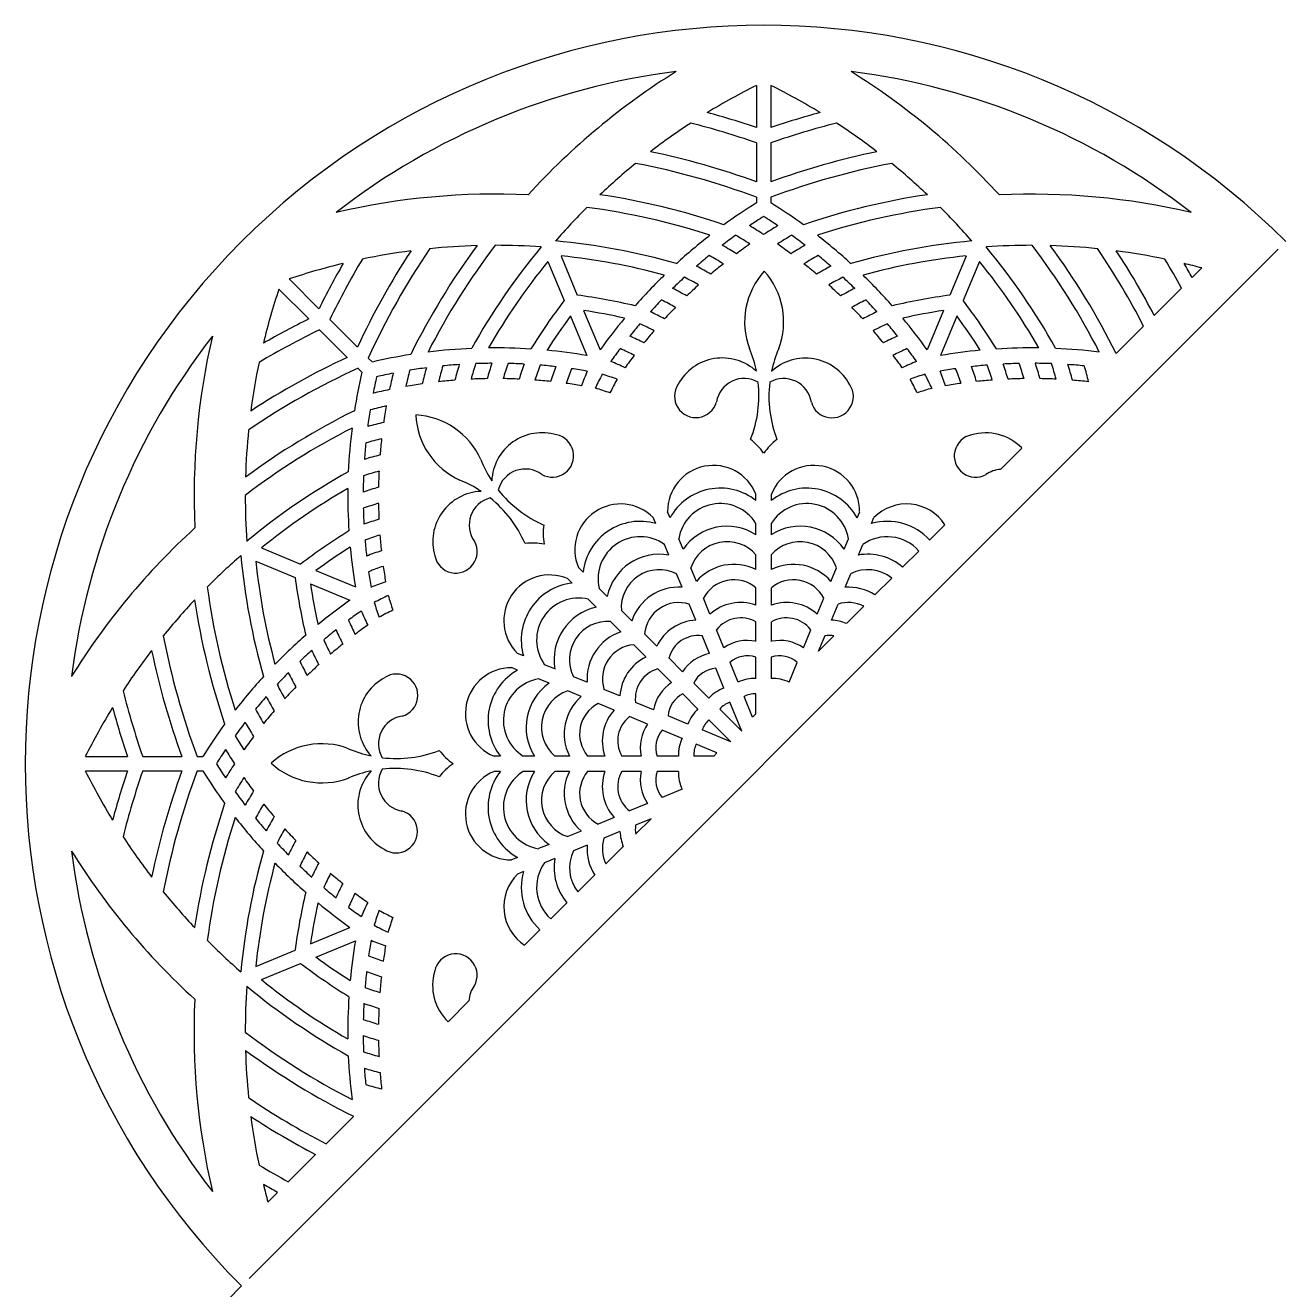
# Model space of a CAD drawing. Extents: x 49 to 296, y -10 to 237.
# Drawn here: x 48.9 to 172.7, y 113.3 to 237.4 of the extents above; entities that cross this region are included whole.
import ezdxf

# ---------------------------------------------------------------- set-up
doc = ezdxf.new("R2010")
doc.units = 0
doc.layers.get('0').update_dxf_attribs({"linetype": 'CONTINUOUS'})

msp = doc.modelspace()

# ---------------------------------------------------------------- linework, layer by layer
for p, q in [((120.7, 231.51), (120.7, 227.37)), ((122.11, 231.51), (122.11, 227.37)), ((120.7, 225.88), (120.7, 222.03)), ((122.11, 225.88), (122.11, 222.03)), ((120.7, 220.53), (120.7, 219.99)), ((122.11, 220.53), (122.11, 219.99)), ((70.87, 114.38), (171.93, 215.44)), ((101.51, 214.76), (103.1, 210.93)), ((141.29, 214.76), (139.7, 210.93)), ((100.21, 214.22), (101.8, 210.39)), ((142.59, 214.22), (141, 210.39)), ((163.47, 212.64), (164.42, 213.59)), ((74.8, 212.51), (77.73, 209.57)), ((73.81, 211.51), (76.74, 208.58)), ((159.75, 208.92), (162.43, 211.6)), ((102.43, 208.87), (104.03, 205)), ((103.73, 209.41), (105.34, 205.54)), ((139.07, 209.41), (137.47, 205.54)), ((140.37, 208.87), (138.77, 205)), ((77.79, 207.53), (80.51, 204.81)), ((78.79, 208.52), (81.51, 205.8)), ((156.01, 205.18), (158.71, 207.88)), ((81.57, 203.74), (81.96, 203.36)), ((82.57, 204.74), (82.95, 204.36)), ((144.65, 193.81), (146.75, 195.91)), ((120.65, 190.75), (120.65, 191.39)), ((122.16, 190.75), (122.16, 191.39)), ((110.82, 188.49), (110.57, 189.08)), ((112.21, 189.07), (111.97, 189.66)), ((130.59, 189.07), (130.84, 189.66)), ((131.99, 188.49), (132.23, 189.08)), ((120.65, 187.4), (120.65, 188.51)), ((122.16, 187.4), (122.16, 188.51)), ((137.7, 186.87), (139.21, 188.38)), ((112.1, 185.4), (111.67, 186.43)), ((113.49, 185.98), (113.07, 187)), ((129.31, 185.98), (129.74, 187)), ((130.71, 185.4), (131.13, 186.43)), ((72.09, 186.1), (75.93, 184.51)), ((120.65, 183.99), (120.65, 185.42)), ((122.16, 183.99), (122.16, 185.42)), ((135.05, 184.22), (136.63, 185.8)), ((71.55, 184.8), (75.39, 183.21)), ((77.44, 183.88), (81.31, 182.28)), ((103.67, 183.71), (103.21, 184.17)), ((114.8, 182.82), (114.25, 184.15)), ((128, 182.82), (128.55, 184.15)), ((76.9, 182.58), (80.78, 180.98)), ((102.6, 182.65), (102.15, 183.1)), ((113.4, 182.24), (112.85, 183.57)), ((129.4, 182.24), (129.95, 183.57)), ((132.33, 181.5), (133.98, 183.15)), ((106.03, 181.35), (105.25, 182.13)), ((120.65, 180.5), (120.65, 182.19)), ((122.16, 180.5), (122.16, 182.19)), ((104.96, 180.28), (104.18, 181.07)), ((114.74, 179.02), (114.09, 180.59)), ((116.13, 179.6), (115.49, 181.17)), ((126.67, 179.6), (127.32, 181.17)), ((128.06, 179.02), (128.71, 180.59)), ((129.53, 178.69), (131.23, 180.39)), ((107.38, 177.87), (106.36, 178.88)), ((108.45, 178.93), (107.43, 179.95)), ((120.65, 176.93), (120.65, 178.84)), ((122.16, 176.93), (122.16, 178.84)), ((110.91, 176.47), (109.71, 177.67)), ((117.5, 176.31), (116.77, 178.07)), ((125.3, 176.31), (126.03, 178.07)), ((109.85, 175.4), (108.65, 176.6)), ((116.1, 175.73), (115.37, 177.49)), ((126.8, 175.96), (127.43, 177.49)), ((126.8, 175.96), (128.31, 177.48)), ((97.82, 175.5), (97.23, 175.74)), ((113.44, 173.94), (112.08, 175.3)), ((120.65, 173.27), (120.65, 175.37)), ((122.16, 173.27), (122.16, 175.37)), ((97.24, 174.1), (96.65, 174.35)), ((100.91, 174.22), (99.89, 174.64)), ((112.37, 172.88), (111.02, 174.23)), ((117.5, 172.35), (116.7, 174.29)), ((118.9, 172.93), (118.1, 174.86)), ((123.9, 172.93), (124.71, 174.86)), ((100.33, 172.82), (99.31, 173.25)), ((104.07, 172.91), (102.74, 173.46)), ((116.02, 171.36), (114.54, 172.84)), ((103.49, 171.51), (102.16, 172.06)), ((107.29, 171.57), (105.72, 172.22)), ((114.95, 170.29), (113.47, 171.77)), ((120.32, 169.49), (119.48, 171.53)), ((120.65, 169.81), (120.65, 171.76)), ((106.71, 170.18), (105.15, 170.83)), ((110.59, 170.21), (108.82, 170.94)), ((119.25, 168.13), (117.09, 170.29)), ((119.25, 168.13), (118.08, 170.95)), ((110.01, 168.81), (108.24, 169.55)), ((113.96, 168.81), (112.03, 169.61)), ((118.18, 167.06), (116.02, 169.22)), ((120.32, 169.49), (120.65, 169.81)), ((113.39, 167.41), (111.45, 168.22)), ((118.18, 167.06), (115.36, 168.23)), ((116.82, 165.99), (114.78, 166.84)), ((54.8, 165.62), (58.94, 165.62)), ((60.43, 165.62), (64.28, 165.62)), ((65.78, 165.62), (66.32, 165.62)), ((95.56, 165.67), (94.93, 165.67)), ((98.91, 165.67), (97.8, 165.67)), ((102.33, 165.67), (100.89, 165.67)), ((105.82, 165.67), (104.12, 165.67)), ((109.38, 165.67), (107.47, 165.67)), ((113.04, 165.67), (110.94, 165.67)), ((116.5, 165.67), (114.55, 165.67)), ((116.5, 165.67), (116.82, 165.99)), ((54.8, 164.21), (58.94, 164.21)), ((60.43, 164.21), (64.28, 164.21)), ((65.78, 164.21), (66.32, 164.21)), ((95.56, 164.16), (94.93, 164.16)), ((98.91, 164.16), (97.8, 164.16)), ((102.33, 164.16), (100.89, 164.16)), ((105.82, 164.16), (104.12, 164.16)), ((109.38, 164.16), (107.47, 164.16)), ((113.04, 164.16), (110.94, 164.16)), ((113.39, 162.41), (111.45, 161.61)), ((110.01, 161.01), (108.24, 160.28)), ((106.71, 159.64), (105.15, 159)), ((110.35, 159.52), (108.82, 158.88)), ((108.83, 158), (110.35, 159.52)), ((103.49, 158.31), (102.16, 157.76)), ((107.29, 158.25), (105.72, 157.6)), ((100.33, 157), (99.31, 156.58)), ((104.07, 156.91), (102.74, 156.36)), ((105.92, 155.09), (107.62, 156.79)), ((97.24, 155.72), (96.65, 155.48)), ((100.91, 155.61), (99.89, 155.18)), ((97.82, 154.33), (97.23, 154.08)), ((103.17, 152.33), (104.81, 153.98)), ((100.51, 149.68), (102.09, 151.26)), ((76.9, 147.24), (80.78, 148.85)), ((97.93, 147.1), (99.44, 148.61)), ((71.55, 145.02), (75.39, 146.61)), ((77.44, 145.94), (81.31, 147.54)), ((72.09, 143.72), (75.93, 145.31)), ((90.42, 139.58), (92.47, 141.64)), ((78.44, 127.6), (81.13, 130.3)), ((74.71, 123.88), (77.39, 126.56)), ((72.73, 121.89), (73.67, 122.84))]:
    msp.add_line(p, q)
for centre, radius, start, end in [((121.4, 164.91), 72.5, 45, 225), ((121.4, 164.91), 68.5, 97.2, 127.8004), ((149.3, 174.28), 69.02, 121.9052, 137.6554), ((121.4, 164.91), 68.5, 52.2, 82.8004), ((93.55, 174.25), 69.02, 42.3597, 58.1337), ((149.26, 174.25), 63.99, 116.5075, 121.4513), ((93.55, 174.25), 63.99, 58.5487, 63.4925), ((95.06, 151.81), 79.79, 71.2558, 74.8807), ((147.75, 151.81), 79.79, 105.1193, 108.7442), ((149.26, 174.25), 63.99, 123.1778, 127.5228), ((95.06, 151.81), 78.38, 70.9059, 75.8341), ((147.75, 151.81), 78.38, 104.1659, 109.0941), ((93.55, 174.25), 63.99, 52.4772, 56.8222), ((95.06, 151.81), 74.76, 69.9417, 78.2488), ((147.75, 151.81), 74.76, 101.7512, 110.0583), ((149.26, 174.25), 63.99, 129.1788, 133.3588), ((95.06, 151.81), 73.35, 69.5392, 79.1754), ((147.75, 151.81), 73.35, 100.8246, 110.4608), ((93.55, 174.25), 63.99, 46.6412, 50.8212), ((95.1, 151.82), 69.02, 87.3597, 103.1337), ((95.06, 151.81), 69.73, 71.229, 81.5324), ((149.26, 174.25), 53.92, 121.9802, 126.0887), ((93.55, 174.25), 53.92, 53.9113, 58.0198), ((147.75, 151.81), 69.73, 98.4676, 108.771), ((147.75, 151.81), 69.02, 76.9052, 92.6554), ((149.26, 174.25), 63.99, 134.9563, 138.9991), ((95.06, 151.81), 68.32, 72.037, 82.4407), ((149.26, 174.25), 52.41, 122.1028, 123.928), ((93.55, 174.25), 52.41, 56.072, 57.8972), ((147.75, 151.81), 68.32, 97.5593, 107.963), ((93.55, 174.25), 63.99, 41.001, 45.0437), ((93.55, 174.25), 50.91, 56.8247, 58.688), ((149.26, 174.25), 50.91, 121.312, 123.1753), ((95.06, 151.81), 64.7, 74.0521, 84.7607), ((149.26, 174.25), 53.92, 127.9085, 132.4918), ((149.26, 174.25), 52.41, 125.7382, 127.534), ((93.55, 174.25), 49.4, 57.5602, 59.4648), ((149.26, 174.25), 49.4, 120.5352, 122.4398), ((93.55, 174.25), 52.41, 52.466, 54.2618), ((93.55, 174.25), 53.92, 47.5082, 52.0915), ((147.75, 151.81), 64.7, 95.2393, 105.9479), ((149.3, 174.28), 74.76, 146.7512, 155.0583), ((95.1, 151.82), 63.99, 97.4772, 101.8222), ((149.3, 174.28), 73.35, 145.8246, 155.4608), ((149.3, 174.28), 69.73, 143.4676, 153.771), ((149.3, 174.28), 68.32, 142.5593, 152.963), ((95.1, 151.82), 63.99, 91.6412, 95.8212), ((149.3, 174.28), 64.7, 140.2393, 150.9479), ((95.1, 151.82), 63.99, 86.001, 90.0437), ((95.06, 151.81), 63.29, 74.8122, 84.1422), ((149.26, 174.25), 52.41, 129.3164, 131.086), ((93.55, 174.25), 46.38, 58.9776, 60.9756), ((93.55, 174.25), 47.89, 58.2781, 60.2274), ((149.26, 174.25), 50.91, 125.0228, 126.8555), ((93.55, 174.25), 50.91, 53.1445, 54.9772), ((149.26, 174.25), 47.89, 119.7726, 121.7219), ((149.26, 174.25), 46.38, 119.0244, 121.0224), ((93.55, 174.25), 52.41, 48.914, 50.6836), ((147.75, 151.81), 63.29, 95.8578, 105.1878), ((147.7, 151.82), 63.99, 89.9563, 93.9991), ((93.51, 174.28), 64.7, 29.0521, 39.7607), ((93.51, 174.28), 68.32, 27.037, 37.4407), ((147.7, 151.82), 63.99, 84.1788, 88.3588), ((93.51, 174.28), 69.73, 26.3085, 36.5324), ((93.51, 174.28), 73.35, 27.2635, 34.1754), ((147.7, 151.82), 63.99, 78.1778, 82.5228), ((93.51, 174.28), 74.76, 27.6086, 33.2488), ((95.1, 151.82), 63.99, 103.5487, 108.4925), ((149.3, 174.28), 79.79, 150.1193, 153.7442), ((149.3, 174.28), 78.38, 149.1659, 154.0941), ((149.3, 174.28), 63.29, 140.8578, 150.1878), ((93.55, 174.25), 44.87, 59.6581, 61.7089), ((149.26, 174.25), 50.91, 128.6742, 130.4798), ((93.55, 174.25), 50.91, 49.5202, 51.3258), ((149.26, 174.25), 44.87, 118.2911, 120.3419), ((93.51, 174.28), 63.29, 29.8122, 39.1422), ((93.51, 174.28), 78.38, 28.4364, 30.8341), ((147.7, 151.82), 63.99, 74.8554, 76.4513), ((93.51, 174.28), 79.79, 28.7371, 29.8807), ((149.26, 174.25), 53.92, 134.2399, 138.656), ((149.26, 174.25), 52.41, 132.8436, 134.5898), ((93.55, 174.25), 43.36, 60.3186, 62.4267), ((126.94, 208.28), 7.41, 137.6362, 200.5255), ((115.96, 208.32), 7.41, 339.1335, 42.0228), ((149.26, 174.25), 43.36, 117.5733, 119.6814), ((93.55, 174.25), 52.41, 45.4102, 47.1564), ((93.55, 174.25), 53.92, 41.344, 45.7601), ((134.49, 191.21), 63.99, 161.5075, 166.4513), ((93.55, 174.25), 41.85, 60.9579, 63.1283), ((149.26, 174.25), 50.91, 132.273, 134.0547), ((93.55, 174.25), 50.91, 45.9453, 47.727), ((149.26, 174.25), 41.85, 116.8717, 119.0421), ((149.3, 174.28), 59.66, 142.7534, 148.2917), ((95.06, 151.81), 59.66, 76.7083, 82.2466), ((149.26, 174.25), 52.41, 136.3254, 138.0509), ((93.55, 174.25), 40.34, 61.5745, 63.8129), ((149.26, 174.25), 40.34, 116.1871, 118.4255), ((93.55, 174.25), 52.41, 41.9491, 43.6746), ((147.75, 151.81), 59.66, 97.7534, 103.2917), ((93.51, 174.28), 59.66, 31.7083, 37.2466), ((112.04, 137.02), 79.79, 116.2558, 119.8807), ((149.3, 174.28), 58.25, 143.5652, 147.5768), ((95.06, 151.81), 58.25, 77.4232, 81.4348), ((149.26, 174.25), 53.92, 140.345, 144.5359), ((93.55, 174.25), 38.83, 62.1669, 64.4793), ((149.26, 174.25), 50.91, 135.8256, 137.5864), ((93.55, 174.25), 50.91, 42.4136, 44.1744), ((149.26, 174.25), 38.83, 115.5207, 117.8331), ((147.75, 151.81), 58.25, 98.5652, 102.5768), ((93.55, 174.25), 53.92, 35.4641, 39.655), ((93.51, 174.28), 58.25, 32.4232, 36.4348), ((112.04, 137.02), 78.38, 115.9059, 120.8341), ((149.26, 174.25), 52.41, 139.7671, 141.4743), ((93.55, 174.25), 37.32, 62.7329, 65.1263), ((149.26, 174.25), 50.91, 139.3378, 141.0805), ((149.26, 174.25), 37.32, 114.8737, 117.2671), ((93.55, 174.25), 50.91, 38.9195, 40.6622), ((93.55, 174.25), 52.41, 38.5257, 40.2329), ((121.4, 164.91), 68.5, 142.2, 172.8004), ((134.5, 191.26), 69.02, 166.9052, 182.6554), ((93.55, 174.25), 35.81, 63.2702, 65.7523), ((149.26, 174.25), 35.81, 114.2477, 116.7298), ((95.1, 151.82), 53.92, 98.9113, 103.0198), ((95.1, 151.82), 53.92, 92.5082, 97.0915), ((95.1, 151.82), 53.92, 86.344, 90.7601), ((95.1, 151.82), 53.92, 80.4641, 84.655), ((149.26, 174.25), 52.41, 143.1734, 144.8648), ((93.55, 174.25), 34.3, 63.7757, 66.3553), ((149.26, 174.25), 50.91, 142.8153, 144.5428), ((109.11, 201.08), 11.83, 11.5465, 22.9353), ((133.75, 201), 11.83, 156.7237, 168.1125), ((149.26, 174.25), 34.3, 113.6447, 116.2243), ((93.55, 174.25), 50.91, 35.4572, 37.1847), ((93.55, 174.25), 52.41, 35.1352, 36.8266), ((147.7, 151.82), 53.92, 95.345, 99.5359), ((147.7, 151.82), 53.92, 89.2399, 93.656), ((147.7, 151.82), 53.92, 82.9085, 87.4918), ((112.04, 137.02), 73.35, 114.5392, 124.1754), ((112.04, 137.02), 74.76, 114.9417, 123.2488), ((134.49, 191.21), 63.99, 168.1778, 172.5228), ((95.1, 151.82), 52.41, 97.466, 99.2618), ((134.49, 191.21), 47.89, 164.7726, 166.7219), ((134.49, 191.21), 46.38, 164.0244, 166.0224), ((95.1, 151.82), 52.41, 93.914, 95.6836), ((134.49, 191.21), 44.87, 163.2911, 165.3419), ((134.49, 191.21), 43.36, 162.5733, 164.6814), ((95.1, 151.82), 52.41, 90.4102, 92.1564), ((134.49, 191.21), 41.85, 161.8717, 164.0421), ((134.49, 191.21), 40.34, 161.1871, 163.4255), ((95.1, 151.82), 52.41, 86.9491, 88.6746), ((134.49, 191.21), 38.83, 160.5207, 162.8331), ((134.49, 191.21), 37.32, 159.8737, 162.2671), ((95.1, 151.82), 52.41, 83.5257, 85.2329), ((134.49, 191.21), 35.81, 159.2477, 161.7298), ((134.49, 191.21), 34.3, 158.6447, 161.2243), ((95.1, 151.82), 52.41, 80.1352, 81.8266), ((93.55, 174.25), 32.79, 64.2459, 66.933), ((117.35, 199.81), 4.94, 47.3026, 151.5014), ((125.5, 199.79), 4.94, 28.1576, 132.3563), ((149.26, 174.25), 32.79, 113.067, 115.7541), ((147.7, 151.82), 52.41, 98.1734, 99.8648), ((108.31, 191.21), 34.3, 18.7757, 21.3553), ((147.7, 151.82), 52.41, 94.7671, 96.4743), ((108.31, 191.21), 35.81, 18.2702, 20.7523), ((108.31, 191.21), 37.32, 17.7329, 20.1263), ((147.7, 151.82), 52.41, 91.3254, 93.0509), ((108.31, 191.21), 38.83, 17.1669, 19.4793), ((108.31, 191.21), 40.34, 16.5745, 18.8129), ((108.31, 191.21), 41.85, 15.9579, 18.1283), ((147.7, 151.82), 52.41, 87.8436, 89.5898), ((108.31, 191.21), 43.36, 15.3186, 17.4267), ((147.7, 151.82), 52.41, 84.3164, 86.086), ((108.31, 191.21), 44.87, 14.6581, 16.7089), ((108.31, 191.21), 46.38, 13.9776, 15.9756), ((134.49, 191.21), 53.92, 166.9802, 171.0887), ((134.49, 191.21), 52.41, 167.1028, 168.928), ((95.1, 151.82), 52.41, 101.072, 102.8972), ((134.49, 191.21), 50.91, 166.312, 168.1753), ((134.49, 191.21), 49.4, 165.5352, 167.4398), ((95.1, 151.82), 50.91, 94.5202, 96.3258), ((95.1, 151.82), 50.91, 90.9453, 92.727), ((95.1, 151.82), 50.91, 87.4136, 89.1744), ((95.1, 151.82), 50.91, 83.9195, 85.6622), ((134.49, 191.21), 32.79, 158.067, 160.7541), ((133.12, 188.37), 31.28, 151.7905, 154.5966), ((90, 153.1), 52.41, 71.046, 72.7238), ((133.12, 188.37), 29.77, 151.2727, 154.2109), ((119.48, 199.99), 2.75, 59.6051, 170.7045), ((109.11, 201.08), 11.83, 338.6221, 6.2042), ((133.75, 201), 11.83, 173.4548, 201.0369), ((123.37, 199.98), 2.75, 8.9544, 120.0539), ((146.28, 173.21), 31.28, 106.7905, 109.5966), ((90.84, 178.77), 50.91, 26.2941, 28.0093), ((90.84, 178.77), 52.41, 26.046, 27.7238), ((108.31, 191.21), 32.79, 19.2459, 21.933), ((147.7, 151.82), 50.91, 94.3378, 96.0805), ((147.7, 151.82), 50.91, 90.8256, 92.5864), ((147.7, 151.82), 50.91, 87.273, 89.0547), ((147.7, 151.82), 50.91, 83.6742, 85.4798), ((95.1, 151.82), 50.91, 101.8247, 103.688), ((95.1, 151.82), 50.91, 98.1445, 99.9772), ((95.1, 151.82), 50.91, 80.4572, 82.1847), ((90, 153.1), 50.91, 71.2941, 73.0093), ((114.75, 201), 2.1, 146.2102, 344.1381), ((128.11, 200.97), 2.1, 195.5209, 33.4488), ((146.28, 173.21), 29.77, 106.2727, 109.2109), ((147.7, 151.82), 50.91, 97.8153, 99.5428), ((95.1, 151.82), 49.4, 102.5602, 104.4648), ((134.49, 191.21), 50.91, 170.0228, 171.8555), ((112.04, 137.02), 69.73, 116.229, 126.5324), ((134.49, 191.21), 52.41, 170.7382, 172.534), ((94.65, 199.49), 7.41, 182.6362, 245.5255), ((86.86, 191.76), 7.41, 24.1335, 87.0228), ((112.04, 137.02), 68.32, 117.037, 127.4407), ((134.49, 191.21), 63.99, 174.1788, 178.3588), ((134.49, 191.21), 53.92, 172.9085, 177.4918), ((95.1, 151.82), 47.89, 103.2781, 105.2274), ((99.64, 192.47), 4.94, 73.1576, 177.3563), ((143.21, 192.46), 4.94, 44.3667, 106.5014), ((134.49, 191.21), 52.41, 174.3164, 176.086), ((95.1, 151.82), 46.38, 103.9776, 105.9756), ((134.49, 191.21), 50.91, 173.6742, 175.4798), ((100.65, 195.15), 2.1, 240.5209, 78.4488), ((116.46, 191.99), 6.01, 34.6631, 52.5458), ((126.34, 191.96), 6.01, 127.1131, 144.9959), ((142.22, 195.14), 2.1, 101.2102, 299.1381), ((95.1, 151.82), 44.87, 104.6581, 106.7089), ((104.61, 199.16), 11.83, 201.7237, 213.1125), ((98, 191.1), 2.75, 53.9544, 165.0539), ((116.47, 189.7), 4.5, 22.0499, 180.4501), ((126.33, 189.7), 4.5, 359.5499, 157.9501), ((144.84, 191.07), 2.75, 94.1178, 125.7045), ((112.04, 137.02), 64.7, 119.0521, 129.7607), ((134.49, 191.21), 52.41, 177.8436, 179.5898), ((95.1, 151.82), 43.36, 105.3186, 107.4267), ((134.49, 191.21), 50.91, 177.273, 179.0547), ((87.14, 181.79), 11.83, 56.5465, 67.9353), ((134.49, 191.21), 63.99, 179.9563, 183.9991), ((112.04, 137.02), 63.29, 119.8122, 129.1422), ((134.49, 191.21), 53.92, 179.2399, 183.656), ((95.1, 151.82), 41.85, 105.9579, 108.1283), ((93.85, 186.72), 4.94, 92.3026, 196.5014), ((104.61, 199.16), 11.83, 218.4548, 246.0369), ((117.14, 186.33), 5.64, 51.5346, 150.9654), ((125.66, 186.33), 5.64, 29.0346, 128.4654), ((95.1, 151.82), 40.34, 106.5745, 108.8129), ((134.49, 191.21), 52.41, 181.3254, 183.0509), ((134.49, 191.21), 50.91, 180.8256, 182.5864), ((95.24, 188.35), 2.75, 104.6051, 215.7045), ((87.14, 181.79), 11.83, 23.6221, 51.2042), ((107.36, 185.92), 4.5, 44.5499, 202.9501), ((117.14, 186.33), 4.13, 31.8302, 170.6698), ((125.66, 186.33), 4.13, 9.3302, 148.1698), ((135.44, 185.92), 4.5, 33.0851, 135.4501), ((95.1, 151.82), 38.83, 107.1669, 109.4793), ((109.27, 183.07), 5.64, 74.0346, 173.4654), ((133.54, 183.07), 5.64, 42.3425, 105.9654), ((112.06, 137.06), 69.02, 132.3597, 148.1337), ((112.04, 137.02), 59.66, 121.7083, 127.2466), ((105.76, 187.53), 6.01, 172.1131, 189.9959), ((117.81, 182.97), 5.26, 57.3467, 145.1533), ((124.99, 182.97), 5.26, 34.8467, 122.6533), ((95.1, 151.82), 37.32, 107.7329, 110.1263), ((134.49, 191.21), 52.41, 184.7671, 186.4743), ((134.49, 191.21), 50.91, 184.3378, 186.0805), ((91.18, 185.73), 2.1, 191.2102, 29.1381), ((98.76, 180.57), 6.01, 79.6631, 97.5458), ((109.27, 183.07), 4.13, 54.3302, 193.1698), ((117.81, 182.97), 3.75, 40.8154, 161.6846), ((124.99, 182.97), 3.75, 18.3154, 139.1846), ((133.54, 183.07), 4.13, 41.3692, 125.6698), ((112.06, 137.06), 63.99, 131.001, 135.0437), ((134.5, 191.26), 64.7, 185.2393, 195.9479), ((112.04, 137.02), 58.25, 122.4232, 126.4348), ((134.49, 191.21), 53.92, 185.345, 189.5359), ((95.1, 151.82), 35.81, 108.2702, 110.7523), ((111.17, 180.22), 5.26, 79.8467, 167.6533), ((131.63, 180.22), 5.26, 49.4414, 100.1533), ((134.5, 191.26), 63.29, 185.8578, 195.1878), ((95.1, 151.82), 34.3, 108.7757, 111.3553), ((134.49, 191.21), 52.41, 188.1734, 189.8648), ((134.49, 191.21), 50.91, 187.8153, 189.5428), ((111.17, 180.22), 3.75, 63.3154, 184.1846), ((118.48, 179.61), 4.88, 63.6208, 138.8792), ((124.33, 179.61), 4.88, 41.1208, 116.3792), ((131.63, 180.22), 3.75, 51.2359, 116.6846), ((134.5, 191.26), 59.66, 187.7534, 193.2917), ((134.5, 191.26), 58.25, 188.5652, 192.5768), ((95.1, 151.82), 32.79, 109.2459, 111.933), ((100.39, 178.95), 4.5, 67.0499, 225.4501), ((103.24, 177.05), 5.64, 96.5346, 195.9654), ((118.48, 179.61), 3.37, 49.9654, 152.5346), ((124.33, 179.61), 3.37, 27.4654, 130.0346), ((134.5, 191.26), 68.32, 187.5593, 197.963), ((107.55, 134.35), 52.41, 116.046, 117.7238), ((113.11, 189.79), 29.77, 196.2727, 199.2109), ((113.07, 177.37), 4.88, 86.1208, 161.3792), ((129.73, 177.37), 4.88, 57.7318, 93.8792), ((112.06, 137.06), 63.99, 136.6412, 140.8212), ((134.5, 191.26), 69.73, 188.4676, 198.771), ((112.06, 137.06), 53.92, 125.4641, 129.655), ((113.11, 189.79), 31.28, 196.7905, 199.5966), ((107.55, 134.35), 50.91, 116.2941, 118.0093), ((103.24, 177.05), 4.13, 76.8302, 215.6698), ((106.09, 175.14), 5.26, 102.3467, 190.1533), ((113.07, 177.37), 3.37, 72.4654, 175.0346), ((119.15, 176.25), 4.5, 70.5427, 131.9573), ((123.66, 176.25), 4.5, 48.0427, 109.4573), ((129.73, 177.37), 3.37, 63.6065, 107.5346), ((112.06, 137.06), 52.41, 125.1352, 126.8266), ((112.06, 192.77), 34.3, 203.6447, 206.2243), ((112.06, 192.77), 32.79, 203.067, 205.7541), ((106.09, 175.14), 3.75, 85.8154, 206.6846), ((114.98, 174.52), 4.5, 93.0427, 154.4573), ((119.15, 176.25), 2.99, 59.9304, 142.5696), ((123.66, 176.25), 2.99, 37.4304, 120.0696), ((127.82, 174.52), 4.5, 67.7862, 86.9573), ((112.06, 137.06), 53.92, 131.344, 135.7601), ((112.06, 137.06), 52.41, 128.5257, 130.2329), ((112.06, 192.77), 35.81, 204.2477, 206.7298), ((112.06, 137.06), 50.91, 125.4572, 127.1847), ((108.94, 173.24), 4.88, 108.6208, 183.8792), ((114.98, 174.52), 2.99, 82.4304, 165.0696), ((127.82, 174.52), 2.99, 80.631, 97.5696), ((134.5, 191.26), 73.35, 190.8246, 200.4608), ((112.06, 192.77), 37.32, 204.8737, 207.2671), ((112.06, 137.06), 50.91, 128.9195, 130.6622), ((108.94, 173.24), 3.37, 94.9654, 197.5346), ((119.81, 172.89), 4.13, 78.372, 124.128), ((122.99, 172.89), 4.13, 55.872, 101.628), ((112.06, 137.06), 63.99, 142.4772, 146.8222), ((134.5, 191.26), 74.76, 191.7512, 200.0583), ((112.06, 137.06), 52.41, 131.9491, 133.6746), ((112.06, 192.77), 38.83, 205.5207, 207.8331), ((111.79, 171.33), 4.5, 115.5427, 176.9573), ((116.88, 171.67), 4.13, 100.872, 146.628), ((119.81, 172.89), 2.62, 71.468, 131.032), ((122.99, 172.89), 2.62, 48.968, 108.532), ((112.06, 137.06), 52.41, 135.4102, 137.1564), ((112.06, 192.77), 41.85, 206.8717, 209.0421), ((112.06, 192.77), 40.34, 206.1871, 208.4255), ((112.06, 137.06), 50.91, 132.4136, 134.1744), ((96.62, 169.84), 4.5, 89.5499, 247.9501), ((99.98, 169.17), 5.64, 119.0346, 218.4654), ((111.79, 171.33), 2.99, 104.9304, 187.5696), ((116.88, 171.67), 2.62, 93.968, 153.532), ((112.06, 137.06), 53.92, 137.5082, 142.0915), ((112.06, 192.77), 43.36, 207.5733, 209.6814), ((86.52, 169.01), 4.94, 118.1576, 222.3563), ((85.35, 171.62), 2.1, 285.5209, 123.4488), ((99.98, 169.17), 4.13, 99.3302, 238.1698), ((103.34, 168.5), 5.26, 124.8467, 212.6533), ((114.64, 169.43), 4.13, 123.372, 169.128), ((120.48, 169.53), 3.75, 87.5056, 114.9944), ((122.32, 169.53), 3.75, 65.0056, 92.4944), ((134.5, 191.26), 78.38, 194.1659, 199.0941), ((112.06, 137.06), 52.41, 138.914, 140.6836), ((112.06, 192.77), 44.87, 208.2911, 210.3419), ((112.06, 137.06), 50.91, 135.9453, 137.727), ((103.34, 168.5), 3.75, 108.3154, 229.1846), ((106.7, 167.84), 4.88, 131.1208, 206.3792), ((114.64, 169.43), 2.62, 116.468, 176.032), ((118.79, 168.82), 3.75, 110.0056, 137.4944), ((120.48, 169.53), 2.24, 85.8216, 116.6784), ((112.06, 137.06), 63.99, 148.5487, 153.4925), ((134.5, 191.26), 79.79, 195.1193, 198.7442), ((112.06, 192.77), 46.38, 209.0244, 211.0224), ((112.06, 137.06), 50.91, 139.5202, 141.3258), ((106.7, 167.84), 3.37, 117.4654, 220.0346), ((110.06, 167.17), 4.5, 138.0427, 199.4573), ((117.49, 167.53), 3.75, 132.5056, 159.9944), ((118.79, 168.82), 2.24, 108.3216, 139.1784), ((112.06, 137.06), 53.92, 143.9113, 148.0198), ((112.06, 137.06), 52.41, 142.466, 144.2618), ((112.06, 192.77), 47.89, 209.7726, 211.7219), ((86.34, 166.88), 2.75, 98.9544, 210.0539), ((110.06, 167.17), 2.99, 127.4304, 210.0696), ((117.49, 167.53), 2.24, 130.8216, 161.6784), ((112.06, 192.77), 49.4, 210.5352, 212.4398), ((112.06, 137.06), 50.91, 143.1445, 144.9772), ((113.42, 166.5), 4.13, 145.872, 191.628), ((113.42, 166.5), 2.62, 138.968, 198.532), ((78, 159.47), 7.41, 69.1335, 132.0228), ((85.31, 177.26), 11.83, 246.7237, 258.1125), ((116.79, 165.83), 3.75, 155.0056, 182.4944), ((116.79, 165.83), 2.24, 153.3216, 184.1784), ((112.06, 137.06), 52.41, 146.072, 147.8972), ((112.06, 192.77), 50.91, 211.312, 213.1753), ((85.31, 177.26), 11.83, 263.4548, 291.0369), ((94.35, 169.85), 6.01, 217.1131, 234.9959), ((112.06, 192.77), 63.99, 206.5075, 211.4513), ((134.5, 138.57), 79.79, 161.2558, 164.8807), ((134.5, 138.57), 78.38, 160.9059, 165.8341), ((134.5, 138.57), 74.76, 159.9417, 168.2488), ((134.5, 138.57), 73.35, 159.5392, 169.1754), ((112.06, 192.77), 53.92, 211.9802, 216.0887), ((112.06, 192.77), 52.41, 212.1028, 213.928), ((112.06, 137.06), 50.91, 146.8247, 148.688), ((78.03, 170.45), 7.41, 227.6362, 290.5255), ((85.23, 152.62), 11.83, 101.5465, 112.9353), ((86.5, 160.86), 4.94, 137.3026, 241.5014), ((86.33, 162.99), 2.75, 149.6051, 260.7045), ((85.23, 152.62), 11.83, 68.6221, 96.2042), ((94.32, 159.98), 6.01, 124.6631, 142.5458), ((96.62, 159.98), 4.5, 112.0499, 270.4501), ((99.98, 160.65), 5.64, 141.5346, 240.9654), ((99.98, 160.65), 4.13, 121.8302, 260.6698), ((103.34, 161.32), 5.26, 147.3467, 235.1533), ((103.34, 161.32), 3.75, 130.8154, 251.6846), ((106.7, 161.99), 4.88, 153.6208, 228.8792), ((106.7, 161.99), 3.37, 139.9654, 242.5346), ((110.06, 162.66), 4.5, 160.5427, 221.9573), ((110.06, 162.66), 2.99, 149.9304, 232.5696), ((113.42, 163.32), 4.13, 168.372, 214.128), ((113.42, 163.32), 2.62, 161.468, 221.032), ((116.79, 163.99), 3.75, 177.5056, 204.9944), ((112.06, 137.06), 49.4, 147.5602, 149.4648), ((112.06, 192.77), 50.91, 215.0228, 216.8555), ((112.06, 192.77), 52.41, 215.7382, 217.534), ((112.06, 137.06), 47.89, 148.2781, 150.2274), ((134.5, 138.57), 69.73, 161.229, 171.5324), ((112.06, 137.06), 46.38, 148.9776, 150.9756), ((112.06, 192.77), 50.91, 218.6742, 220.4798), ((85.31, 158.26), 2.1, 236.2102, 74.1381), ((134.5, 138.57), 68.32, 162.037, 172.4407), ((112.06, 192.77), 53.92, 217.9085, 222.4918), ((112.06, 192.77), 52.41, 219.3164, 221.086), ((112.06, 137.06), 44.87, 149.6581, 151.7089), ((112.06, 192.77), 63.99, 213.1778, 217.5228), ((112.06, 137.06), 43.36, 150.3186, 152.4267), ((112.06, 192.77), 50.91, 222.273, 224.0547), ((111.79, 158.49), 4.5, 183.0427, 202.2138), ((111.79, 158.49), 2.99, 172.4304, 189.369), ((112.06, 192.77), 52.41, 222.8436, 224.5898), ((112.06, 137.06), 41.85, 150.9579, 153.1283), ((108.94, 156.58), 4.88, 176.1208, 212.2682), ((108.94, 156.58), 3.37, 162.4654, 206.3935), ((121.4, 164.91), 68.5, 187.2, 217.8004), ((112.04, 192.81), 69.02, 211.9052, 227.6554), ((134.5, 138.57), 64.7, 164.0521, 174.7607), ((112.06, 137.06), 40.34, 151.5745, 153.8129), ((112.06, 192.77), 50.91, 225.8256, 227.5864), ((112.06, 137.06), 38.83, 152.1669, 154.4793), ((103.24, 152.78), 4.13, 144.3302, 228.6308), ((106.09, 154.68), 5.26, 169.8467, 220.5586), ((106.09, 154.68), 3.75, 153.3154, 218.7641), ((134.5, 138.57), 63.29, 164.8122, 174.1422), ((112.06, 192.77), 53.92, 224.2399, 228.656), ((112.06, 192.77), 52.41, 226.3254, 228.0509), ((112.06, 137.06), 37.32, 152.7329, 155.1263), ((112.06, 192.77), 50.91, 229.3378, 231.0805), ((100.39, 150.87), 4.5, 134.5499, 236.9149), ((103.24, 152.78), 5.64, 164.0346, 227.6575), ((112.06, 192.77), 52.41, 229.7671, 231.4743), ((112.06, 137.06), 35.81, 153.2702, 155.7523), ((112.06, 192.77), 63.99, 219.1788, 223.3588), ((134.5, 138.57), 59.66, 166.7083, 172.2466), ((112.06, 137.06), 34.3, 153.7757, 156.3553), ((112.06, 192.77), 50.91, 232.8153, 234.5428), ((134.5, 138.57), 58.25, 167.4232, 171.4348), ((112.06, 192.77), 53.92, 230.345, 234.5359), ((112.06, 192.77), 52.41, 233.1734, 234.8648), ((112.06, 137.06), 32.79, 154.2459, 156.933), ((133.21, 133.51), 52.41, 161.046, 162.7238), ((97.95, 176.63), 29.77, 241.2727, 244.2109), ((97.95, 176.63), 31.28, 241.7905, 244.5966), ((133.21, 133.51), 50.91, 161.2941, 163.0093), ((112.06, 192.77), 63.99, 224.9563, 228.9991), ((134.49, 138.61), 53.92, 170.4641, 174.655), ((134.49, 138.61), 52.41, 170.1352, 171.8266), ((95.1, 178), 32.79, 248.067, 250.7541), ((134.49, 138.61), 50.91, 170.4572, 172.1847), ((112.04, 192.81), 59.66, 232.7534, 238.2917), ((112.04, 192.81), 58.25, 233.5652, 237.5768), ((95.1, 178), 34.3, 248.6447, 251.2243), ((91.17, 144.16), 2.1, 330.5209, 168.4488), ((134.49, 138.61), 52.41, 173.5257, 175.2329), ((95.1, 178), 35.81, 249.2477, 251.7298), ((134.49, 138.61), 50.91, 173.9195, 175.6622), ((93.84, 143.15), 4.94, 163.1576, 226.1748), ((134.49, 138.61), 63.99, 176.001, 180.0437), ((112.04, 192.81), 64.7, 230.2393, 240.9479), ((112.04, 192.81), 63.29, 230.8578, 240.1878), ((95.1, 178), 37.32, 249.8737, 252.2671), ((95.21, 141.51), 2.75, 143.9544, 177.3818), ((134.49, 138.61), 69.02, 177.3597, 193.1337), ((134.49, 138.61), 53.92, 176.344, 180.7601), ((134.49, 138.61), 52.41, 176.9491, 178.6746), ((95.1, 178), 38.83, 250.5207, 252.8331), ((134.49, 138.61), 50.91, 177.4136, 179.1744), ((95.1, 178), 40.34, 251.1871, 253.4255), ((112.04, 192.81), 68.32, 232.5593, 242.963), ((134.49, 138.61), 52.41, 180.4102, 182.1564), ((95.1, 178), 41.85, 251.8717, 254.0421), ((134.49, 138.61), 63.99, 181.6412, 185.8212), ((112.04, 192.81), 69.73, 233.4676, 243.6915), ((95.1, 178), 43.36, 252.5733, 254.6814), ((134.49, 138.61), 50.91, 180.9453, 182.727), ((134.49, 138.61), 53.92, 182.5082, 187.0915), ((134.48, 138.66), 52.41, 183.9647, 185.7343), ((95.1, 178), 44.87, 253.2911, 255.3419), ((134.49, 138.61), 50.91, 184.5202, 186.3258), ((95.1, 178), 46.38, 254.0244, 256.0224), ((112.04, 192.81), 73.35, 235.8246, 242.7365), ((134.49, 138.61), 63.99, 187.4772, 191.8222), ((112.04, 192.81), 74.76, 236.7512, 242.3914), ((112.04, 192.81), 78.38, 239.1659, 241.5636), ((134.49, 138.61), 63.99, 193.5487, 195.1446), ((112.04, 192.81), 79.79, 240.1193, 241.2629), ((121.4, 62.38), 72.5, 135, 315)]:
    msp.add_arc(centre, radius, start, end)

doc.saveas('drawing.dxf')
